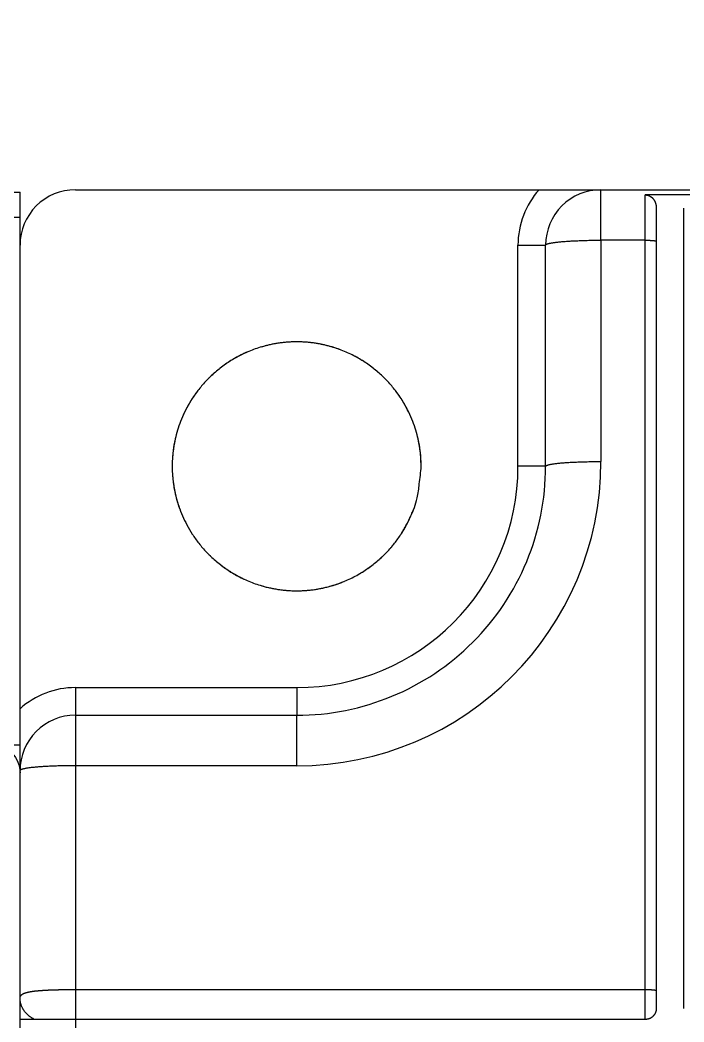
# Model space of a CAD drawing. Header units: millimetres. Extents: x 0 to 840, y -1485 to 297.
# Drawn here: x 78.738 to 79.938, y -1300.929 to -1299.118 of the extents above; entities that cross this region are included whole.
import ezdxf

# ---------------------------------------------------------------- set-up
doc = ezdxf.new("R2010")
doc.units = ezdxf.units.MM

# ---------------------------------------------------------------- blocks, each defined once
blk = doc.blocks.new('OTM30F3M_(40_60_63_80_100_125)')
at = {"linetype": 'Continuous'}
for p, q in [((8.05, 9.9128), (8.05, 10.0041)), ((8.13, 9.9128), (8.13, 9.9947)), ((8.13, 9.9128), (8.05, 9.9128)), ((8.05, 9.9128), (8.05, 9.5128)), ((8.13, 8.5583), (8.13, 9.9128)), ((7.9, 9.9041), (7.95, 9.9041)), ((7.9, 9.5041), (7.9, 9.9041)), ((7.95, 9.5041), (7.9, 9.5041)), ((7.1, 9.1041), (7.1, 9.0541)), ((7.1, 9.1041), (7.5, 9.1041)), ((7.5, 9.1041), (7.5, 9.0541)), ((7.1, 9.0541), (7.1, 8.9628)), ((7.5, 8.9628), (7.5, 9.0541)), ((7.1, 8.9628), (7.1, 8.5583)), ((7.5, 8.9628), (7.1, 8.9628)), ((7.1, 8.5583), (7.1, 8.5041)), ((7.1, 8.5583), (8.13, 8.5583)), ((8.13, 8.5041), (8.13, 8.5583)), ((7.1, 8.5041), (7.1, 7.3878))]:
    blk.add_line(p, q, dxfattribs=at)
for points in [[(6.8, 10), (7, 10)], [(7, 9.9544), (7, 10)], [(7.1, 10.0041), (7.9382, 10.0041)], [(7.9382, 10.0041), (8.05, 10.0041)], [(8.05, 10.0041), (15.9, 10.0041)], [(8.22, 9.9947), (8.13, 9.9947)], [(8.15, 9.9707), (8.15, 9.9111)], [(8.2, 9.9111), (8.2, 9.9707)], [(6.8, 9.9544), (7, 9.9544)], [(7, 9.9041), (7, 9.9544)], [(8.15, 9.9111), (8.15, 8.5565)], [(8.2, 8.5565), (8.2, 9.9111)], [(7, 9.0659), (7, 9.9041)], [(7.95, 9.5041), (7.95, 9.9041)], [(7, 8.9541), (7, 9.0659)], [(7.1, 9.0541), (7.5, 9.0541)], [(7, 9), (6.95, 9)], [(7, 8.5428), (7, 8.9541)], [(7, 8.4168), (7, 8.95)], [(8.15, 8.5565), (8.15, 8.524)], [(8.2, 8.524), (8.2, 8.5565)], [(7, 8.5041), (7, 8.5428)], [(7, 7.2028), (7, 8.5041)], [(7.0267, 8.5041), (7, 8.5041)], [(7.1, 8.5041), (7.0267, 8.5041)], [(8.13, 8.5041), (7.1, 8.5041)]]:
    blk.add_lwpolyline(points, dxfattribs=at)
for points in [[(7.1, 10.0041, 0.414214), (7, 9.9041)], [(8.05, 10.0041, 0.414214), (7.95, 9.9041)], [(8.13, 9.9947), (8.1302, 9.9947, -0.003629), (8.1305, 9.9947, -0.00363), (8.1307, 9.9947, -0.003615), (8.131, 9.9947, -0.003587), (8.1312, 9.9947, -0.003567), (8.1315, 9.9947, -0.00355), (8.1317, 9.9946, -0.003535), (8.132, 9.9946, -0.00352), (8.1322, 9.9946, -0.003508), (8.1325, 9.9946, -0.003497), (8.1327, 9.9945, -0.003489), (8.133, 9.9945, -0.003482), (8.1332, 9.9944, -0.003477), (8.1335, 9.9944, -0.003473), (8.1337, 9.9943, -0.003472), (8.134, 9.9943, -0.003472), (8.1342, 9.9942, -0.003475), (8.1344, 9.9942, -0.003479), (8.1347, 9.9941, -0.003484), (8.1349, 9.994, -0.003492), (8.1352, 9.994, -0.003501), (8.1354, 9.9939, -0.003513), (8.1356, 9.9938, -0.003526), (8.1359, 9.9937, -0.003538), (8.1361, 9.9936, -0.003528), (8.1363, 9.9935, -0.00349), (8.1366, 9.9935, -0.003458), (8.1368, 9.9934, -0.003434), (8.137, 9.9933, -0.003413), (8.1373, 9.9932, -0.003387), (8.1375, 9.9931, -0.003366), (8.1377, 9.9929, -0.003345), (8.1379, 9.9928, -0.003327), (8.1382, 9.9927, -0.003308), (8.1384, 9.9926, -0.003293), (8.1386, 9.9925, -0.003277), (8.1388, 9.9924, -0.003265), (8.139, 9.9922, -0.003252), (8.1392, 9.9921, -0.003243), (8.1395, 9.992, -0.003233), (8.1397, 9.9919, -0.003226), (8.1399, 9.9917, -0.00322), (8.1401, 9.9916, -0.003216), (8.1403, 9.9914, -0.003212), (8.1405, 9.9913, -0.003211), (8.1407, 9.9911, -0.003211), (8.1409, 9.991, -0.003213), (8.1411, 9.9909, -0.003214), (8.1413, 9.9907, -0.003202), (8.1415, 9.9905, -0.003164), (8.1417, 9.9904, -0.003132), (8.1419, 9.9902, -0.003109), (8.142, 9.9901, -0.003087), (8.1422, 9.9899, -0.003061), (8.1424, 9.9897, -0.003039), (8.1426, 9.9896, -0.003016), (8.1428, 9.9894, -0.002996), (8.1429, 9.9892, -0.002975), (8.1431, 9.989, -0.002958), (8.1433, 9.9889, -0.002939), (8.1435, 9.9887, -0.002923), (8.1436, 9.9885, -0.002906), (8.1438, 9.9883, -0.002892), (8.144, 9.9881, -0.002878), (8.1441, 9.9879, -0.002866), (8.1443, 9.9877, -0.002853), (8.1445, 9.9875, -0.002843), (8.1446, 9.9874, -0.002833), (8.1448, 9.9872, -0.002825), (8.1449, 9.987, -0.002817), (8.1451, 9.9868, -0.002811), (8.1452, 9.9866, -0.002807), (8.1454, 9.9864, -0.002801), (8.1455, 9.9862, -0.002785), (8.1456, 9.986, -0.002765), (8.1458, 9.9857, -0.002736), (8.1459, 9.9855, -0.002712), (8.146, 9.9853, -0.002691), (8.1462, 9.9851, -0.002672), (8.1463, 9.9849, -0.00265), (8.1464, 9.9847, -0.002631), (8.1465, 9.9845, -0.002611), (8.1467, 9.9843, -0.002594), (8.1468, 9.984, -0.002575), (8.1469, 9.9838, -0.002558), (8.147, 9.9836, -0.002541), (8.1471, 9.9834, -0.002526), (8.1472, 9.9832, -0.002509), (8.1474, 9.9829, -0.002495), (8.1475, 9.9827, -0.00248), (8.1476, 9.9825, -0.002468), (8.1477, 9.9823, -0.002454), (8.1478, 9.982, -0.002443), (8.1479, 9.9818, -0.002431), (8.148, 9.9816, -0.00242), (8.148, 9.9813, -0.002409), (8.1481, 9.9811, -0.002401), (8.1482, 9.9809, -0.002391), (8.1483, 9.9806, -0.002384), (8.1484, 9.9804, -0.002376), (8.1485, 9.9802, -0.002369), (8.1486, 9.9799, -0.002358), (8.1486, 9.9797, -0.002343), (8.1487, 9.9795, -0.002319), (8.1488, 9.9792, -0.0023), (8.1488, 9.979, -0.002285), (8.1489, 9.9788, -0.00227), (8.149, 9.9785, -0.002253), (8.149, 9.9783, -0.002238), (8.1491, 9.978, -0.002222), (8.1492, 9.9778, -0.002208), (8.1492, 9.9776, -0.002193), (8.1493, 9.9773, -0.00218), (8.1493, 9.9771, -0.002165), (8.1494, 9.9768, -0.002153), (8.1494, 9.9766, -0.002139), (8.1495, 9.9763, -0.002127), (8.1495, 9.9761, -0.002114), (8.1496, 9.9759, -0.002103), (8.1496, 9.9756, -0.002091), (8.1496, 9.9754, -0.00208), (8.1497, 9.9751, -0.002068), (8.1497, 9.9749, -0.00206), (8.1498, 9.9746, -0.002053), (8.1498, 9.9744, -0.002039), (8.1498, 9.9741, -0.002018), (8.1498, 9.9739, -0.002026), (8.1499, 9.9736, -0.002055), (8.1499, 9.9734, -0.001993), (8.1499, 9.9731, -0.001862), (8.1499, 9.9729, -0.002036), (8.1499, 9.9726, -0.002388), (8.15, 9.9724, -0.001839), (8.15, 9.9722, -0.000752), (8.15, 9.9719, -0.00259), (8.15, 9.9717, -0.004164), (8.15, 9.9712, -0.00202), (8.15, 9.9707, -0.001087)], [(7.95, 9.9041), (7.9501, 9.9045, -0.137445), (7.9505, 9.9049, -0.083248), (7.9511, 9.9054, -0.047256), (7.9519, 9.9058, -0.03041), (7.953, 9.9062, -0.020025), (7.9544, 9.9067, -0.014199), (7.9561, 9.9071, -0.010414), (7.958, 9.9075, -0.008117), (7.9603, 9.9079, -0.006418), (7.9628, 9.9084, -0.005279), (7.9656, 9.9088, -0.004382), (7.9686, 9.9092, -0.003746), (7.9719, 9.9095, -0.003225), (7.9755, 9.9099, -0.00284), (7.9793, 9.9103, -0.002507), (7.9833, 9.9106, -0.002244), (7.9875, 9.9109, -0.002043), (7.9919, 9.9112, -0.001897), (7.9964, 9.9115, -0.001707), (8.0011, 9.9117, -0.001503), (8.0058, 9.9119, -0.001523), (8.0107, 9.9121, -0.001653), (8.0158, 9.9123, -0.001237), (8.0206, 9.9124, -0.000526), (8.025, 9.9126, -0.001545), (8.0306, 9.9127, -0.002461), (8.039, 9.9127, -0.001226), (8.05, 9.9128, -0.000669)], [(8.13, 9.9128), (8.131, 9.9128, -0.001116), (8.1319, 9.9128, -0.001064), (8.1329, 9.9128, -0.001058), (8.1339, 9.9128, -0.001119), (8.1349, 9.9128, -0.001164), (8.1359, 9.9127, -0.001208), (8.1369, 9.9127, -0.001258), (8.1379, 9.9127, -0.001326), (8.1388, 9.9126, -0.0014), (8.1398, 9.9126, -0.00149), (8.1407, 9.9125, -0.001593), (8.1416, 9.9125, -0.001716), (8.1425, 9.9124, -0.001865), (8.1433, 9.9124, -0.002041), (8.1441, 9.9123, -0.002253), (8.1449, 9.9122, -0.002494), (8.1456, 9.9122, -0.002837), (8.1463, 9.9121, -0.003281), (8.1469, 9.912, -0.003736), (8.1474, 9.9119, -0.004114), (8.1479, 9.9118, -0.005315), (8.1484, 9.9118, -0.007672), (8.1488, 9.9117, -0.00795), (8.1491, 9.9116, -0.004138), (8.1494, 9.9115, -0.014946), (8.1496, 9.9114, -0.048467), (8.1498, 9.9113, -0.054804), (8.15, 9.9111, -0.04733)], [(7.725, 9.5041), (7.7247, 9.5173, 0.019023), (7.7234, 9.5313, 0.015782), (7.7211, 9.5459, 0.01526), (7.7176, 9.5612, 0.017413), (7.7128, 9.5771, 0.018437), (7.7065, 9.5934, 0.019478), (7.6985, 9.61, 0.020194), (7.6887, 9.6267, 0.021569), (7.6768, 9.6432, 0.022348), (7.6629, 9.6593, 0.023652), (7.6469, 9.6745, 0.024353), (7.6287, 9.6886, 0.025558), (7.6085, 9.7012, 0.026139), (7.5865, 9.7118, 0.0271), (7.563, 9.7201, 0.027501), (7.5383, 9.7258, 0.02809), (7.5128, 9.7287, 0.02827), (7.4872, 9.7287, 0.028393), (7.4617, 9.7258, 0.028332), (7.437, 9.7201, 0.027969), (7.4135, 9.7118, 0.027674), (7.3915, 9.7012, 0.026884), (7.3713, 9.6886, 0.026387), (7.3531, 9.6745, 0.025289), (7.3371, 9.6593, 0.024638), (7.3232, 9.6432, 0.023361), (7.3113, 9.6267, 0.022623), (7.3015, 9.61, 0.021305), (7.2935, 9.5934, 0.020511), (7.2872, 9.5771, 0.019165), (7.2824, 9.5612, 0.018459), (7.2789, 9.5459, 0.017399), (7.2767, 9.5313, 0.016453), (7.2754, 9.5173, 0.014808), (7.275, 9.5041, 0.015258), (7.2754, 9.4909, 0.015258), (7.2767, 9.4769, 0.014808), (7.2789, 9.4623, 0.016453), (7.2824, 9.447, 0.017399), (7.2872, 9.4311, 0.018459), (7.2935, 9.4148, 0.019165), (7.3015, 9.3982, 0.020511), (7.3113, 9.3815, 0.021305), (7.3232, 9.365, 0.022623), (7.3371, 9.3489, 0.023361), (7.3531, 9.3337, 0.024638), (7.3713, 9.3196, 0.025289), (7.3915, 9.307, 0.026387), (7.4135, 9.2964, 0.026884), (7.437, 9.2881, 0.027675), (7.4617, 9.2824, 0.027969), (7.4872, 9.2795, 0.028328), (7.5128, 9.2795, 0.028394), (7.5383, 9.2824, 0.028286), (7.563, 9.2881, 0.028086), (7.5865, 9.2964, 0.02744), (7.6085, 9.307, 0.027116), (7.6287, 9.3196, 0.026364), (7.6469, 9.3337, 0.025496), (7.6629, 9.3489, 0.023567), (7.6768, 9.3649, 0.023888), (7.6887, 9.3815, 0.024917), (7.6985, 9.3986, 0.020737), (7.7065, 9.4148, 0.012), (7.7127, 9.4294, 0.022891), (7.7176, 9.447, 0.034855), (7.7217, 9.4722, 0.019742), (7.725, 9.5041, 0.012138)], [(7.5793, 9.7147), (7.5759, 9.7159, 0.003988), (7.5725, 9.7171, 0.003956), (7.5691, 9.7182, 0.003948), (7.5657, 9.7193, 0.003972), (7.5623, 9.7203, 0.003984), (7.5588, 9.7213, 0.003992), (7.5553, 9.7222, 0.003997), (7.5518, 9.7231, 0.004008), (7.5482, 9.7239, 0.004014), (7.5447, 9.7246, 0.004023), (7.5411, 9.7253, 0.004027), (7.5375, 9.726, 0.004035), (7.5339, 9.7265, 0.004039), (7.5303, 9.7271, 0.004045), (7.5266, 9.7275, 0.004049), (7.523, 9.7279, 0.004054), (7.5193, 9.7283, 0.004056), (7.5157, 9.7286, 0.004059), (7.512, 9.7288, 0.004061), (7.5083, 9.7289, 0.004064), (7.5047, 9.7291, 0.004064), (7.501, 9.7291, 0.004063), (7.4973, 9.7291, 0.004066), (7.4936, 9.729, 0.004073), (7.4899, 9.7289, 0.004062), (7.4863, 9.7287, 0.004036), (7.4826, 9.7284, 0.004069), (7.479, 9.7281, 0.004145), (7.4753, 9.7277, 0.004029), (7.4717, 9.7273, 0.003764), (7.4681, 9.7268, 0.00414), (7.4644, 9.7263, 0.004913), (7.4607, 9.7256, 0.003746), (7.4572, 9.725, 0.001331), (7.4541, 9.7244, 0.005234), (7.4501, 9.7235, 0.008978), (7.444, 9.722, 0.004414), (7.4361, 9.7198, 0.00235)], [(7.4111, 9.7108), (7.4083, 9.7096, 0.003261), (7.4056, 9.7084, 0.003295), (7.4029, 9.7071, 0.003301), (7.4003, 9.7058, 0.003278), (7.3976, 9.7045, 0.003267), (7.395, 9.7031, 0.003257), (7.3924, 9.7017, 0.00325), (7.3899, 9.7003, 0.003236), (7.3873, 9.6989, 0.003227), (7.3848, 9.6974, 0.003214), (7.3823, 9.6959, 0.003205), (7.3799, 9.6944, 0.003189), (7.3775, 9.6928, 0.003182), (7.3751, 9.6912, 0.003172), (7.3727, 9.6896, 0.003156), (7.3704, 9.688, 0.003123), (7.3681, 9.6864, 0.003138), (7.3658, 9.6847, 0.003181), (7.3635, 9.683, 0.003087), (7.3613, 9.6813, 0.002881), (7.3592, 9.6796, 0.003148), (7.357, 9.6778, 0.003703), (7.3548, 9.676, 0.00284), (7.3528, 9.6743, 0.001052), (7.351, 9.6727, 0.003912), (7.3487, 9.6706, 0.006671), (7.3453, 9.6674, 0.003304), (7.3409, 9.6632, 0.001773)], [(7.6557, 9.6665), (7.6543, 9.6679, 0.002246), (7.6528, 9.6693, 0.002221), (7.6513, 9.6706, 0.002215), (7.6498, 9.672, 0.002233), (7.6483, 9.6733, 0.002242), (7.6468, 9.6746, 0.002249), (7.6452, 9.676, 0.002254), (7.6436, 9.6773, 0.002264), (7.6421, 9.6786, 0.00227), (7.6404, 9.6799, 0.002279), (7.6388, 9.6812, 0.002285), (7.6372, 9.6824, 0.002292), (7.6355, 9.6837, 0.0023), (7.6339, 9.6849, 0.002313), (7.6322, 9.6862, 0.002312), (7.6305, 9.6874, 0.002306), (7.6287, 9.6886, 0.002332), (7.627, 9.6898, 0.00239), (7.6253, 9.691, 0.002324), (7.6235, 9.6922, 0.002172), (7.6217, 9.6933, 0.002412), (7.6199, 9.6945, 0.002898), (7.618, 9.6957, 0.002188), (7.6162, 9.6967, 0.000719), (7.6146, 9.6977, 0.003126), (7.6125, 9.6989, 0.005407), (7.6092, 9.7008, 0.002626), (7.6049, 9.7031, 0.001381)], [(7.32, 9.6391), (7.3189, 9.6376, 0.001969), (7.3178, 9.6362, 0.001996), (7.3168, 9.6347, 0.002002), (7.3158, 9.6333, 0.001983), (7.3147, 9.6318, 0.001973), (7.3137, 9.6303, 0.001965), (7.3127, 9.6288, 0.00196), (7.3118, 9.6274, 0.001949), (7.3108, 9.6259, 0.001943), (7.3099, 9.6244, 0.001933), (7.309, 9.623, 0.001926), (7.308, 9.6215, 0.001915), (7.3071, 9.62, 0.00191), (7.3063, 9.6185, 0.001903), (7.3054, 9.617, 0.001892), (7.3046, 9.6156, 0.001872), (7.3037, 9.6141, 0.00188), (7.3029, 9.6126, 0.001905), (7.3021, 9.6111, 0.001849), (7.3013, 9.6097, 0.001724), (7.3005, 9.6082, 0.001884), (7.2998, 9.6067, 0.002217), (7.299, 9.6052, 0.001699), (7.2983, 9.6038, 0.000628), (7.2976, 9.6025, 0.002342), (7.2969, 9.6008, 0.003994), (7.2957, 9.5983, 0.001977), (7.2942, 9.595, 0.001061)], [(7.7035, 9.6), (7.7029, 9.6013, 0.001622), (7.7023, 9.6026, 0.0016), (7.7017, 9.6039, 0.001596), (7.701, 9.6052, 0.001611), (7.7003, 9.6065, 0.001618), (7.6997, 9.6078, 0.001625), (7.699, 9.6091, 0.001629), (7.6983, 9.6104, 0.001637), (7.6976, 9.6117, 0.001643), (7.6969, 9.613, 0.001651), (7.6961, 9.6143, 0.001655), (7.6954, 9.6157, 0.001662), (7.6946, 9.617, 0.001669), (7.6939, 9.6183, 0.00168), (7.6931, 9.6196, 0.00168), (7.6923, 9.6209, 0.001677), (7.6915, 9.6222, 0.001698), (7.6907, 9.6235, 0.001742), (7.6899, 9.6248, 0.001695), (7.689, 9.6261, 0.001584), (7.6882, 9.6274, 0.001763), (7.6873, 9.6287, 0.002124), (7.6864, 9.6301, 0.0016), (7.6856, 9.6313, 0.000515), (7.6848, 9.6325, 0.002299), (7.6838, 9.6339, 0.003984), (7.6821, 9.6362, 0.001929), (7.68, 9.6391, 0.001012)], [(7.2843, 9.568), (7.2836, 9.5656, 0.002583), (7.2829, 9.5633, 0.002653), (7.2823, 9.561, 0.002669), (7.2817, 9.5587, 0.002618), (7.2812, 9.5564, 0.002593), (7.2806, 9.5542, 0.002574), (7.2801, 9.5519, 0.002559), (7.2797, 9.5497, 0.002532), (7.2792, 9.5474, 0.002515), (7.2788, 9.5452, 0.002491), (7.2784, 9.543, 0.002474), (7.278, 9.5408, 0.002448), (7.2777, 9.5387, 0.002434), (7.2773, 9.5365, 0.002413), (7.277, 9.5344, 0.002392), (7.2768, 9.5322, 0.002356), (7.2765, 9.5301, 0.002357), (7.2763, 9.528, 0.002374), (7.2761, 9.5259, 0.002301), (7.2759, 9.5239, 0.002144), (7.2757, 9.5219, 0.002323), (7.2755, 9.5198, 0.002703), (7.2754, 9.5177, 0.002087), (7.2753, 9.5158, 0.000815), (7.2752, 9.514, 0.002822), (7.2751, 9.5118, 0.004776), (7.2751, 9.5085, 0.002389), (7.275, 9.5041, 0.001296)], [(7.725, 9.5041), (7.725, 9.5052, 0.00119), (7.725, 9.5062, 0.001172), (7.725, 9.5073, 0.001168), (7.725, 9.5083, 0.001181), (7.7249, 9.5094, 0.001187), (7.7249, 9.5105, 0.001193), (7.7249, 9.5116, 0.001196), (7.7248, 9.5127, 0.001204), (7.7248, 9.5138, 0.001208), (7.7247, 9.5149, 0.001215), (7.7247, 9.516, 0.001219), (7.7246, 9.5171, 0.001226), (7.7246, 9.5182, 0.001231), (7.7245, 9.5193, 0.001238), (7.7244, 9.5204, 0.001242), (7.7243, 9.5215, 0.001249), (7.7242, 9.5227, 0.001254), (7.7241, 9.5238, 0.001261), (7.724, 9.5249, 0.001266), (7.7239, 9.5261, 0.001273), (7.7238, 9.5272, 0.001278), (7.7237, 9.5284, 0.001285), (7.7236, 9.5296, 0.001289), (7.7234, 9.5307, 0.001297), (7.7233, 9.5319, 0.001301), (7.7231, 9.5331, 0.001309), (7.723, 9.5342, 0.001314), (7.7228, 9.5354, 0.001321), (7.7226, 9.5366, 0.001326), (7.7225, 9.5378, 0.001334), (7.7223, 9.539, 0.001338), (7.7221, 9.5402, 0.001345), (7.7219, 9.5414, 0.001351), (7.7217, 9.5426, 0.001361), (7.7215, 9.5438, 0.001362), (7.7212, 9.5451, 0.001361), (7.721, 9.5463, 0.001379), (7.7208, 9.5475, 0.001417), (7.7205, 9.5487, 0.001378), (7.7203, 9.55, 0.001288), (7.72, 9.5512, 0.001436), (7.7197, 9.5525, 0.001735), (7.7195, 9.5538, 0.001304), (7.7192, 9.555, 0.000412), (7.7189, 9.5561, 0.001883), (7.7186, 9.5575, 0.003268), (7.718, 9.5597, 0.001578), (7.7173, 9.5626, 0.000826)], [(7.95, 9.5041), (7.9501, 9.5045, -0.137418), (7.9505, 9.5049, -0.083246), (7.9511, 9.5054, -0.04726), (7.9519, 9.5058, -0.030415), (7.953, 9.5062, -0.020029), (7.9544, 9.5067, -0.014202), (7.9561, 9.5071, -0.010417), (7.958, 9.5075, -0.008119), (7.9603, 9.5079, -0.00642), (7.9628, 9.5084, -0.00528), (7.9656, 9.5088, -0.004383), (7.9686, 9.5092, -0.003747), (7.9719, 9.5095, -0.003226), (7.9755, 9.5099, -0.002841), (7.9793, 9.5103, -0.002508), (7.9833, 9.5106, -0.002245), (7.9875, 9.5109, -0.002043), (7.9919, 9.5112, -0.001897), (7.9964, 9.5115, -0.001707), (8.0011, 9.5117, -0.001503), (8.0058, 9.5119, -0.001523), (8.0107, 9.5121, -0.001654), (8.0158, 9.5123, -0.001237), (8.0206, 9.5124, -0.000526), (8.025, 9.5125, -0.001545), (8.0306, 9.5126, -0.002462), (8.039, 9.5127, -0.001227), (8.05, 9.5128, -0.000669)], [(7.275, 9.5041), (7.275, 9.5019, 0.002603), (7.275, 9.4996, 0.002518), (7.2751, 9.4973, 0.002501), (7.2752, 9.495, 0.002561), (7.2753, 9.4926, 0.00259), (7.2754, 9.4903, 0.002614), (7.2756, 9.4879, 0.002632), (7.2758, 9.4855, 0.002666), (7.276, 9.4831, 0.002687), (7.2762, 9.4806, 0.00272), (7.2765, 9.4782, 0.00274), (7.2768, 9.4757, 0.002772), (7.2771, 9.4732, 0.002795), (7.2775, 9.4706, 0.002836), (7.2779, 9.4681, 0.002848), (7.2783, 9.4655, 0.002862), (7.2788, 9.4629, 0.002914), (7.2793, 9.4603, 0.003019), (7.2798, 9.4577, 0.00294), (7.2804, 9.455, 0.00275), (7.281, 9.4524, 0.003104), (7.2817, 9.4497, 0.003807), (7.2824, 9.4469, 0.002829), (7.2831, 9.4443, 0.000805), (7.2838, 9.4419, 0.004192), (7.2847, 9.4388, 0.007343), (7.2863, 9.4339, 0.0035), (7.2884, 9.4276, 0.001806)], [(7.5, 9.0541, 0.414214), (7.95, 9.5041)], [(7.6131, 9.3096), (7.6181, 9.3126, 0.006212), (7.623, 9.3157, 0.006382), (7.6277, 9.3189, 0.006413), (7.6324, 9.3222, 0.006297), (7.6369, 9.3256, 0.006241), (7.6413, 9.329, 0.006189), (7.6456, 9.3326, 0.006151), (7.6498, 9.3362, 0.00608), (7.6538, 9.3399, 0.006036), (7.6577, 9.3436, 0.005967), (7.6615, 9.3474, 0.005922), (7.6651, 9.3512, 0.005847), (7.6686, 9.3551, 0.005804), (7.672, 9.3591, 0.005738), (7.6753, 9.363, 0.00568), (7.6784, 9.367, 0.005578), (7.6814, 9.371, 0.005568), (7.6843, 9.3751, 0.005581), (7.6871, 9.3791, 0.005405), (7.6898, 9.3832, 0.005034), (7.6923, 9.3872, 0.005413), (7.6947, 9.3913, 0.006229), (7.6971, 9.3955, 0.004852), (7.6992, 9.3995, 0.002002), (7.7011, 9.4031, 0.006428), (7.7033, 9.4076, 0.010789), (7.7063, 9.4146, 0.00546), (7.7101, 9.4237, 0.002995)], [(7.3416, 9.3443), (7.3434, 9.3426, 0.002746), (7.3451, 9.3409, 0.002707), (7.3469, 9.3392, 0.002699), (7.3487, 9.3375, 0.002726), (7.3506, 9.3359, 0.00274), (7.3524, 9.3342, 0.002751), (7.3543, 9.3326, 0.002758), (7.3563, 9.331, 0.002773), (7.3582, 9.3294, 0.002782), (7.3602, 9.3278, 0.002796), (7.3622, 9.3263, 0.002804), (7.3642, 9.3247, 0.002815), (7.3663, 9.3232, 0.002826), (7.3683, 9.3217, 0.002844), (7.3704, 9.3202, 0.002845), (7.3725, 9.3187, 0.002839), (7.3747, 9.3172, 0.002873), (7.3769, 9.3158, 0.002947), (7.3791, 9.3144, 0.002867), (7.3813, 9.313, 0.00268), (7.3835, 9.3116, 0.002978), (7.3858, 9.3102, 0.003582), (7.3882, 9.3089, 0.002703), (7.3904, 9.3076, 0.000883), (7.3924, 9.3065, 0.00387), (7.3951, 9.3051, 0.006697), (7.3992, 9.303, 0.00325), (7.4047, 9.3003, 0.001708)], [(7.434, 9.289), (7.4376, 9.2879, 0.004277), (7.4413, 9.2869, 0.004249), (7.445, 9.2859, 0.00424), (7.4488, 9.285, 0.004263), (7.4526, 9.2842, 0.004274), (7.4564, 9.2834, 0.00428), (7.4602, 9.2827, 0.004285), (7.464, 9.282, 0.004294), (7.4678, 9.2814, 0.004299), (7.4717, 9.2809, 0.004305), (7.4756, 9.2804, 0.004308), (7.4795, 9.28, 0.004313), (7.4833, 9.2797, 0.004316), (7.4872, 9.2795, 0.00432), (7.4911, 9.2793, 0.004321), (7.4951, 9.2792, 0.004323), (7.499, 9.2791, 0.004324), (7.5029, 9.2791, 0.004324), (7.5068, 9.2792, 0.004324), (7.5107, 9.2794, 0.004323), (7.5146, 9.2796, 0.004321), (7.5185, 9.2799, 0.004315), (7.5224, 9.2802, 0.004316), (7.5263, 9.2806, 0.004319), (7.5301, 9.2811, 0.004305), (7.534, 9.2817, 0.004274), (7.5378, 9.2823, 0.004305), (7.5416, 9.283, 0.00438), (7.5454, 9.2837, 0.004256), (7.5492, 9.2845, 0.003976), (7.5529, 9.2854, 0.004365), (7.5567, 9.2864, 0.005165), (7.5605, 9.2874, 0.003946), (7.5641, 9.2884, 0.001424), (7.5673, 9.2894, 0.005488), (7.5714, 9.2907, 0.009396), (7.5776, 9.293, 0.004632), (7.5856, 9.296, 0.002472)], [(7.1, 9.0541, 0.414214), (7, 8.9541)], [(6.95, 9, -0.414214), (7, 8.95)], [(7.1, 8.9628), (7.0952, 8.9628, 0.001117), (7.0904, 8.9628, 0.001065), (7.0855, 8.9627, 0.001059), (7.0806, 8.9626, 0.00112), (7.0756, 8.9626, 0.001165), (7.0706, 8.9624, 0.001209), (7.0657, 8.9623, 0.001258), (7.0607, 8.9621, 0.001327), (7.0559, 8.9619, 0.001401), (7.0511, 8.9617, 0.001491), (7.0464, 8.9615, 0.001594), (7.0419, 8.9612, 0.001717), (7.0375, 8.9609, 0.001866), (7.0333, 8.9606, 0.002042), (7.0293, 8.9603, 0.002255), (7.0255, 8.9599, 0.002496), (7.0219, 8.9595, 0.002839), (7.0186, 8.9592, 0.003283), (7.0156, 8.9588, 0.003738), (7.0128, 8.9584, 0.004117), (7.0103, 8.9579, 0.005318), (7.008, 8.9575, 0.007677), (7.0061, 8.9571, 0.007956), (7.0044, 8.9567, 0.00414), (7.0031, 8.9563, 0.014955), (7.0019, 8.9558, 0.048494), (7.0009, 8.9551, 0.054821), (7, 8.9541, 0.047332)], [(7, 8.5428), (7, 8.5431, -0.00908), (7, 8.5434, -0.009384), (7.0001, 8.5438, -0.009691), (7.0001, 8.5441, -0.009961), (7.0002, 8.5444, -0.010212), (7.0002, 8.5447, -0.010419), (7.0003, 8.545, -0.010595), (7.0004, 8.5453, -0.010719), (7.0005, 8.5456, -0.010804), (7.0006, 8.5459, -0.010834), (7.0007, 8.5461, -0.010818), (7.0009, 8.5464, -0.01075), (7.001, 8.5467, -0.010637), (7.0012, 8.547, -0.010481), (7.0014, 8.5472, -0.010275), (7.0016, 8.5475, -0.010031), (7.0018, 8.5477, -0.009775), (7.002, 8.548, -0.009506), (7.0022, 8.5482, -0.009175), (7.0024, 8.5484, -0.008815), (7.0027, 8.5487, -0.008437), (7.003, 8.5489, -0.008064), (7.0032, 8.5491, -0.007694), (7.0035, 8.5493, -0.007337), (7.0038, 8.5495, -0.006985), (7.0041, 8.5497, -0.00665), (7.0045, 8.55, -0.006322), (7.0048, 8.5502, -0.006013), (7.0051, 8.5504, -0.005713), (7.0055, 8.5505, -0.005432), (7.0059, 8.5507, -0.00516), (7.0063, 8.5509, -0.004905), (7.0067, 8.5511, -0.00466), (7.0071, 8.5513, -0.004431), (7.0075, 8.5515, -0.004212), (7.0079, 8.5516, -0.004007), (7.0084, 8.5518, -0.003811), (7.0088, 8.552, -0.003627), (7.0093, 8.5521, -0.003452), (7.0098, 8.5523, -0.003287), (7.0103, 8.5524, -0.003131), (7.0108, 8.5526, -0.002984), (7.0113, 8.5527, -0.002846), (7.0118, 8.5529, -0.002713), (7.0123, 8.553, -0.002581), (7.0129, 8.5532, -0.002458), (7.0134, 8.5533, -0.002343), (7.014, 8.5535, -0.002235), (7.0146, 8.5536, -0.002132), (7.0152, 8.5537, -0.002037), (7.0158, 8.5538, -0.001947), (7.0164, 8.554, -0.001862), (7.017, 8.5541, -0.001782), (7.0176, 8.5542, -0.001706), (7.0183, 8.5543, -0.001634), (7.0189, 8.5544, -0.001566), (7.0196, 8.5546, -0.001503), (7.0203, 8.5547, -0.001442), (7.021, 8.5548, -0.001384), (7.0217, 8.5549, -0.001329), (7.0224, 8.555, -0.001278), (7.0231, 8.5551, -0.001228), (7.0238, 8.5552, -0.001182), (7.0245, 8.5553, -0.001136), (7.0253, 8.5554, -0.001094), (7.026, 8.5555, -0.001053), (7.0268, 8.5556, -0.001015), (7.0275, 8.5556, -0.000977), (7.0283, 8.5557, -0.000942), (7.0291, 8.5558, -0.000908), (7.0299, 8.5559, -0.000875), (7.0307, 8.556, -0.000843), (7.0315, 8.5561, -0.000812), (7.0324, 8.5561, -0.000783), (7.0332, 8.5562, -0.000756), (7.034, 8.5563, -0.000729), (7.0349, 8.5563, -0.000704), (7.0357, 8.5564, -0.00068), (7.0366, 8.5565, -0.000658), (7.0375, 8.5566, -0.000636), (7.0384, 8.5566, -0.000615), (7.0393, 8.5567, -0.000595), (7.0402, 8.5567, -0.000576), (7.0411, 8.5568, -0.000557), (7.042, 8.5569, -0.00054), (7.0429, 8.5569, -0.000523), (7.0438, 8.557, -0.000507), (7.0448, 8.557, -0.000491), (7.0457, 8.5571, -0.000477), (7.0467, 8.5571, -0.000462), (7.0476, 8.5572, -0.000448), (7.0486, 8.5572, -0.000434), (7.0496, 8.5573, -0.000422), (7.0505, 8.5573, -0.000409), (7.0515, 8.5574, -0.000397), (7.0525, 8.5574, -0.000385), (7.0535, 8.5574, -0.000375), (7.0545, 8.5575, -0.000363), (7.0555, 8.5575, -0.000353), (7.0565, 8.5576, -0.000342), (7.0575, 8.5576, -0.000333), (7.0585, 8.5576, -0.000325), (7.0596, 8.5577, -0.000317), (7.0606, 8.5577, -0.000309), (7.0616, 8.5577, -0.000302), (7.0627, 8.5578, -0.000294), (7.0637, 8.5578, -0.000288), (7.0648, 8.5578, -0.000281), (7.0658, 8.5579, -0.000275), (7.0669, 8.5579, -0.000269), (7.068, 8.5579, -0.000263), (7.069, 8.5579, -0.000257), (7.0701, 8.558, -0.000252), (7.0712, 8.558, -0.000246), (7.0723, 8.558, -0.000242), (7.0734, 8.558, -0.000237), (7.0744, 8.558, -0.000232), (7.0755, 8.5581, -0.000227), (7.0766, 8.5581, -0.000223), (7.0777, 8.5581, -0.000219), (7.0788, 8.5581, -0.000215), (7.0799, 8.5581, -0.000211), (7.081, 8.5581, -0.000207), (7.0821, 8.5582, -0.000204), (7.0832, 8.5582, -0.0002), (7.0844, 8.5582, -0.000195), (7.0855, 8.5582, -0.000194), (7.0866, 8.5582, -0.000195), (7.0877, 8.5582, -0.000188), (7.0888, 8.5582, -0.000175), (7.0899, 8.5582, -0.000192), (7.091, 8.5582, -0.000227), (7.0922, 8.5582, -0.000172), (7.0933, 8.5583, -0.00006), (7.0943, 8.5583, -0.00024), (7.0955, 8.5583, -0.000411), (7.0975, 8.5583, -0.000201), (7.1, 8.5583, -0.000106)], [(8.13, 8.5583), (8.131, 8.5583, -0.001117), (8.1319, 8.5583, -0.001065), (8.1329, 8.5582, -0.001059), (8.1339, 8.5582, -0.00112), (8.1349, 8.5582, -0.001165), (8.1359, 8.5582, -0.001209), (8.1369, 8.5582, -0.001259), (8.1379, 8.5581, -0.001327), (8.1388, 8.5581, -0.001401), (8.1398, 8.558, -0.001491), (8.1407, 8.558, -0.001594), (8.1416, 8.5579, -0.001717), (8.1425, 8.5579, -0.001866), (8.1433, 8.5578, -0.002043), (8.1441, 8.5578, -0.002255), (8.1449, 8.5577, -0.002496), (8.1456, 8.5576, -0.002839), (8.1463, 8.5575, -0.003284), (8.1469, 8.5575, -0.003739), (8.1474, 8.5574, -0.004117), (8.1479, 8.5573, -0.005319), (8.1484, 8.5572, -0.007677), (8.1488, 8.5571, -0.007956), (8.1491, 8.557, -0.004141), (8.1494, 8.557, -0.014956), (8.1496, 8.5569, -0.048495), (8.1498, 8.5567, -0.05482), (8.15, 8.5565, -0.04733)], [(7.0267, 8.5041), (7.0252, 8.5048, -0.008268), (7.0237, 8.5056, -0.008128), (7.0222, 8.5064, -0.008131), (7.0208, 8.5073, -0.008363), (7.0193, 8.5083, -0.008518), (7.0179, 8.5092, -0.00864), (7.0166, 8.5103, -0.008754), (7.0152, 8.5114, -0.008902), (7.014, 8.5125, -0.009027), (7.0127, 8.5137, -0.00916), (7.0115, 8.5149, -0.009275), (7.0103, 8.5162, -0.009395), (7.0092, 8.5175, -0.009511), (7.0082, 8.5188, -0.009635), (7.0072, 8.5202, -0.009714), (7.0063, 8.5216, -0.009751), (7.0054, 8.523, -0.009911), (7.0046, 8.5245, -0.01016), (7.0039, 8.526, -0.009973), (7.0032, 8.5275, -0.009415), (7.0026, 8.529, -0.010331), (7.002, 8.5305, -0.012186), (7.0015, 8.5321, -0.009484), (7.0011, 8.5336, -0.003714), (7.0008, 8.5349, -0.01297), (7.0005, 8.5367, -0.022197), (7.0002, 8.5393, -0.01115), (7, 8.5428, -0.006019)], [(8.15, 8.524), (8.15, 8.5231, -0.012852), (8.1499, 8.5221, -0.012202), (8.1498, 8.5211, -0.012019), (8.1496, 8.5202, -0.012526), (8.1494, 8.5192, -0.012764), (8.1491, 8.5182, -0.012918), (8.1488, 8.5172, -0.013016), (8.1484, 8.5162, -0.013221), (8.1479, 8.5152, -0.013327), (8.1474, 8.5143, -0.013468), (8.1469, 8.5133, -0.013535), (8.1463, 8.5124, -0.013628), (8.1456, 8.5116, -0.013677), (8.1449, 8.5107, -0.013741), (8.1441, 8.5099, -0.013725), (8.1433, 8.5092, -0.013656), (8.1425, 8.5085, -0.013724), (8.1416, 8.5078, -0.013883), (8.1407, 8.5072, -0.013524), (8.1398, 8.5066, -0.012703), (8.1388, 8.5061, -0.013657), (8.1379, 8.5057, -0.015686), (8.1368, 8.5053, -0.012341), (8.1359, 8.505, -0.005376), (8.135, 8.5047, -0.016135), (8.1339, 8.5045, -0.026972), (8.1322, 8.5043, -0.013817), (8.13, 8.5041, -0.007596)]]:
    blk.add_lwpolyline(points, format="xyb", dxfattribs=at)
at = {"color": 4, "linetype": 'Continuous'}
for points in [[(16.1831, 6.3034, 0), (16.1197, 6.3034, 0), (16.0563, 6.3034)], [(12.6962, 6.3034, 0), (12.6333, 6.3034)], [(12.5694, 6.3034, 0), (12.5041, 6.3034)], [(12.4427, 6.3034, 0), (12.3871, 6.3034, 0), (12.3159, 6.3034, -0.000001), (12.2061, 6.3034, -0.000001), (12.0623, 6.3034, 0)], [(12.1429, 6.2999, 0), (12.2168, 6.2999, 0), (12.2906, 6.2999, 0), (12.3645, 6.2999, 0), (12.4383, 6.2999, 0), (12.5122, 6.2999)], [(12.586, 6.2999, 0), (12.6599, 6.2999, 0), (12.7337, 6.2999)], [(13.6938, 6.2999, 0), (13.7676, 6.2999)], [(15.3923, 6.2999, 0), (15.4661, 6.2999)], [(15.6878, 6.2999, 0), (15.7615, 6.2999)], [(15.9092, 6.2999, 0), (15.9854, 6.2999)], [(16.2046, 6.2999, 0), (16.3325, 6.2999)], [(16.4063, 6.041, 0), (16.3125, 6.041, 0), (16.2188, 6.041, 0), (16.1251, 6.041, 0), (16.0313, 6.041, 0), (15.9376, 6.041, 0), (15.8438, 6.041, 0), (15.7501, 6.041, 0), (15.6563, 6.041, 0), (15.5626, 6.041, 0), (15.4688, 6.041, 0), (15.3751, 6.041, 0), (15.2814, 6.041, 0), (15.1876, 6.041, 0), (15.0939, 6.041, 0), (15.0001, 6.041, 0), (14.9064, 6.041, 0), (14.8126, 6.041, 0), (14.7189, 6.041, 0), (14.6251, 6.041, 0), (14.5314, 6.041, 0), (14.4376, 6.041)], [(14.3439, 6.041, 0), (14.2502, 6.041, 0), (14.1564, 6.041)], [(14.0627, 6.041, 0), (13.969, 6.041, 0), (13.8752, 6.041, 0), (13.7812, 6.041, 0), (13.6877, 6.041), (13.5947, 6.041, 0), (13.5002, 6.041, 0), (13.4035, 6.041), (13.3127, 6.041), (13.2306, 6.041), (13.1252, 6.041, 0), (12.9629, 6.041), (12.7502, 6.041)], [(16.375, 5.7957, 0), (16.25, 5.7957, 0), (16.125, 5.7957, 0), (16, 5.7957, 0), (15.875, 5.7957, 0), (15.75, 5.7957, 0), (15.625, 5.7957, 0), (15.5, 5.7957, 0), (15.375, 5.7957, 0), (15.25, 5.7957, 0), (15.125, 5.7957, 0), (15, 5.7957, 0), (14.875, 5.7957, 0), (14.75, 5.7957, 0), (14.625, 5.7957, 0), (14.5, 5.7957, 0), (14.375, 5.7957, 0), (14.25, 5.7957, 0), (14.125, 5.7957, 0), (14, 5.7957, 0), (13.875, 5.7957, 0), (13.75, 5.7957, 0), (13.625, 5.7957, 0), (13.5, 5.7957, 0), (13.375, 5.7957, 0), (13.25, 5.7957, 0), (13.1251, 5.7957, 0), (13, 5.7957, 0), (12.8748, 5.7957, 0), (12.75, 5.7957, 0), (12.626, 5.7957, 0), (12.5, 5.7957, -0.000001), (12.3711, 5.7957, 0), (12.25, 5.7957, 0), (12.1406, 5.7957, -0.000001), (12, 5.7957, -0.000001), (11.7836, 5.7957, -0.000001), (11.5, 5.7957, 0)], [(11.5, 4.166), (11.625, 4.166), (11.75, 4.166), (11.875, 4.166), (12, 4.166), (12.125, 4.166), (12.25, 4.166), (12.375, 4.166), (12.5, 4.166), (12.625, 4.166), (12.75, 4.166), (12.875, 4.166, 0), (13, 4.166), (13.125, 4.166), (13.25, 4.166), (13.375, 4.166), (13.5, 4.166), (13.625, 4.166), (13.75, 4.166), (13.875, 4.166), (14, 4.166)], [(15.1253, 4.166, 0), (15.25, 4.166)], [(15.8595, 4.166, 0), (16, 4.166)], [(16.2188, 3.9206, 0), (16.1251, 3.9206)], [(15.4688, 3.9206, 0), (15.3751, 3.9206)], [(15.0001, 3.9206, 0), (14.9064, 3.9206)], [(14.0627, 3.9206, 0), (13.969, 3.9206), (13.8752, 3.9206), (13.7813, 3.9206), (13.6877, 3.9206), (13.5947, 3.9206), (13.5002, 3.9206), (13.4035, 3.9206), (13.3127, 3.9206), (13.2307, 3.9206), (13.1252, 3.9206), (12.9629, 3.9206), (12.7503, 3.9206)], [(12.3644, 3.6617, 0), (12.4383, 3.6617, 0), (12.5121, 3.6617, 0), (12.586, 3.6617, 0), (12.6598, 3.6617)], [(12.7337, 3.6617, 0), (12.8075, 3.6617)], [(13.1029, 3.6617, 0), (13.1768, 3.6617)], [(13.3245, 3.6617, 0), (13.3983, 3.6617)], [(13.8414, 3.6617, 0), (13.9153, 3.6617)], [(14.6538, 3.6617, 0), (14.7276, 3.6617, 0), (14.8015, 3.6617)], [(14.8753, 3.6617, 0), (14.9492, 3.6617)], [(15.0969, 3.6617, 0), (15.1707, 3.6617)], [(15.3184, 3.6617, 0), (15.3923, 3.6617, 0), (15.4661, 3.6617)], [(15.5399, 3.6617, 0), (15.6138, 3.6617)], [(15.7615, 3.6617, 0), (15.8348, 3.6617, 0), (15.9092, 3.6617, 0), (15.9854, 3.6617, 0), (16.0569, 3.6617)], [(16.1216, 3.6617, 0), (16.2046, 3.6617, 0), (16.3325, 3.6617, 0), (16.5, 3.6617, 0)], [(12.0622, 3.6583), (12.1731, 3.6583), (12.2841, 3.6583), (12.395, 3.6583), (12.506, 3.6583), (12.6169, 3.6583), (12.7279, 3.6583), (12.8388, 3.6583), (12.9498, 3.6583, 0), (13.0607, 3.6583, 0), (13.1717, 3.6583, 0), (13.2826, 3.6583), (13.3935, 3.6583), (13.5045, 3.6583), (13.6154, 3.6583), (13.7264, 3.6583), (13.8373, 3.6583), (13.9483, 3.6583)], [(15.1687, 3.6583, 0), (15.2799, 3.6583)], [(15.9315, 3.6583, 0), (16.0563, 3.6583, 0), (16.2484, 3.6583, 0), (16.5, 3.6583)]]:
    blk.add_lwpolyline(points, format="xyb", dxfattribs=at)
at = {"linetype": 'Continuous'}
for centre, radius, start, end in [((8.05, 9.9041), 0.15, 138.1897, 180), ((7.5, 9.5128), 0.55, 270, 0), ((7.5, 9.5041), 0.4, 270, 0), ((7.1, 8.9541), 0.15, 90, 131.8103)]:
    blk.add_arc(centre, radius, start, end, dxfattribs=at)

msp = doc.modelspace()

# ---------------------------------------------------------------- block references
msp.add_blockref('OTM30F3M_(40_60_63_80_100_125)', (71.7381, -1309.4286))

doc.saveas('drawing.dxf')
